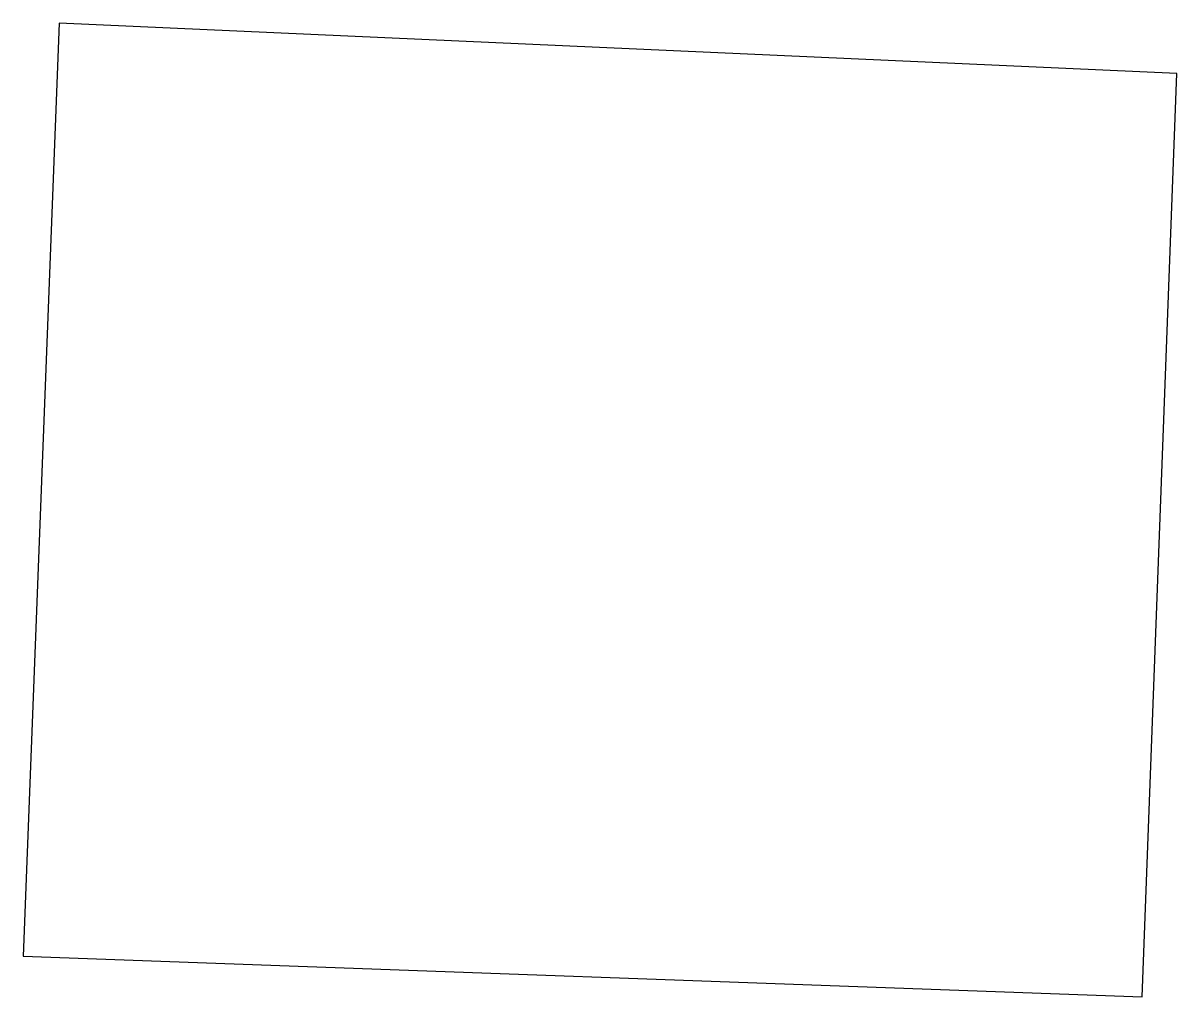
# Model space of a CAD drawing. Header units: millimetres. Extents: x 576432 to 576447.4, y 1343350.1 to 1343363.1.
import ezdxf

# ---------------------------------------------------------------- set-up
doc = ezdxf.new("R2010")
doc.units = ezdxf.units.MM

msp = doc.modelspace()

# ---------------------------------------------------------------- linework, layer by layer
at = {"flags": 128}
msp.add_lwpolyline([(576432.005, 1343350.599), (576446.969, 1343350.053), (576447.433, 1343362.398), (576432.486, 1343363.073), (576432.005, 1343350.599)], dxfattribs=at)

doc.saveas('drawing.dxf')
